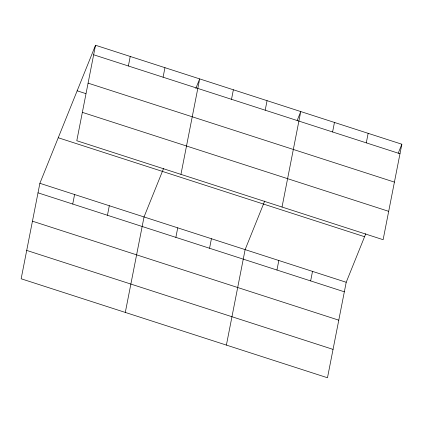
<?xml version="1.0" encoding="UTF-8"?>
<svg xmlns="http://www.w3.org/2000/svg" width="423" height="423" viewBox="0 0 423 423"><rect width="100%" height="100%" fill="white"/><g stroke="black" fill="none" stroke-linecap="round" stroke-linejoin="round"><path stroke-width="0.63" d="M95.519 45.245L76.79 140.722L383.122 239.693L401.85 144.222L95.519 45.245L39.878 183.307L21.15 278.778L327.481 377.755L346.21 282.278L365.784 233.713M72.73 204.045L74.596 194.522M128.37 65.988L130.236 56.465M107.447 215.265L109.314 205.742M163.088 77.203L164.954 67.68M125.303 312.428L144.031 216.957L163.606 168.391M180.944 174.371L199.672 78.9L195.807 88.492M175.862 237.366L177.729 227.844M231.503 99.31L233.369 89.787M209.559 248.253L211.426 238.731M265.195 110.197L267.066 100.674M226.39 345.094L245.123 249.618L264.698 201.052M282.03 207.032L300.764 111.561L297.136 120.55M276.949 270.027L278.82 260.505M332.589 131.971L334.456 122.448M310.646 280.914L312.512 271.392M366.286 142.858L368.153 133.335M398.228 153.211L401.85 144.222M93.652 54.768L399.984 153.745M88.084 83.135L394.416 182.107M77.16 90.808L85.837 93.61M82.353 112.354L388.684 211.331M58.242 137.75L364.573 236.721M39.878 183.307L346.21 282.278M38.012 192.83L344.343 291.801M32.449 221.192L338.781 320.169M26.712 250.416L333.044 349.387"/></g></svg>
